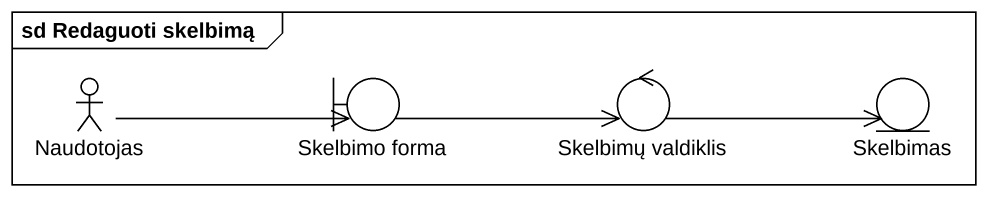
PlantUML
@startuml
mainframe sd Redaguoti skelbimą
actor Naudotojas
boundary "Skelbimo forma" as Skelbimo_forma
control "Skelbimų valdiklis" as Skelbimų_valdiklis
entity Skelbimas
Naudotojas -right-> Skelbimo_forma
Skelbimo_forma -right-> Skelbimų_valdiklis
Skelbimų_valdiklis -right-> Skelbimas
@enduml
